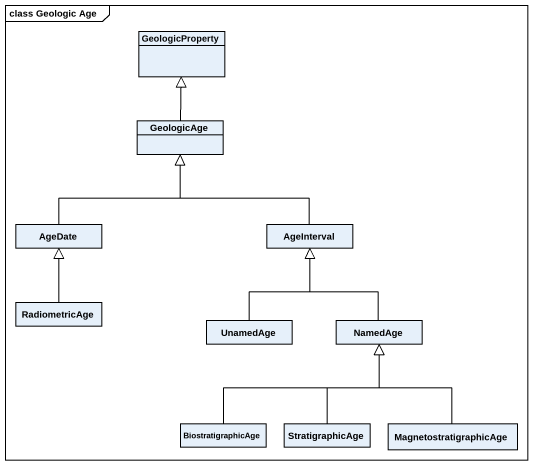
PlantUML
@startuml
mainframe class Geologic Age
hide circle
hide empty members
class GeologicProperty
class GeologicAge
class AgeDate
class AgeInterval
class RadiometricAge
class UnamedAge
class NamedAge
class BiostratigraphicAge
class StratigraphicAge
class MagnetostratigraphicAge
GeologicAge -up-|> GeologicProperty
AgeDate -up-|> GeologicAge
AgeInterval -up-|> GeologicAge
RadiometricAge -up-|> AgeDate
UnamedAge -up-|> AgeInterval
NamedAge -up-|> AgeInterval
BiostratigraphicAge -up-|> NamedAge
StratigraphicAge -up-|> NamedAge
MagnetostratigraphicAge -up-|> NamedAge
@enduml
